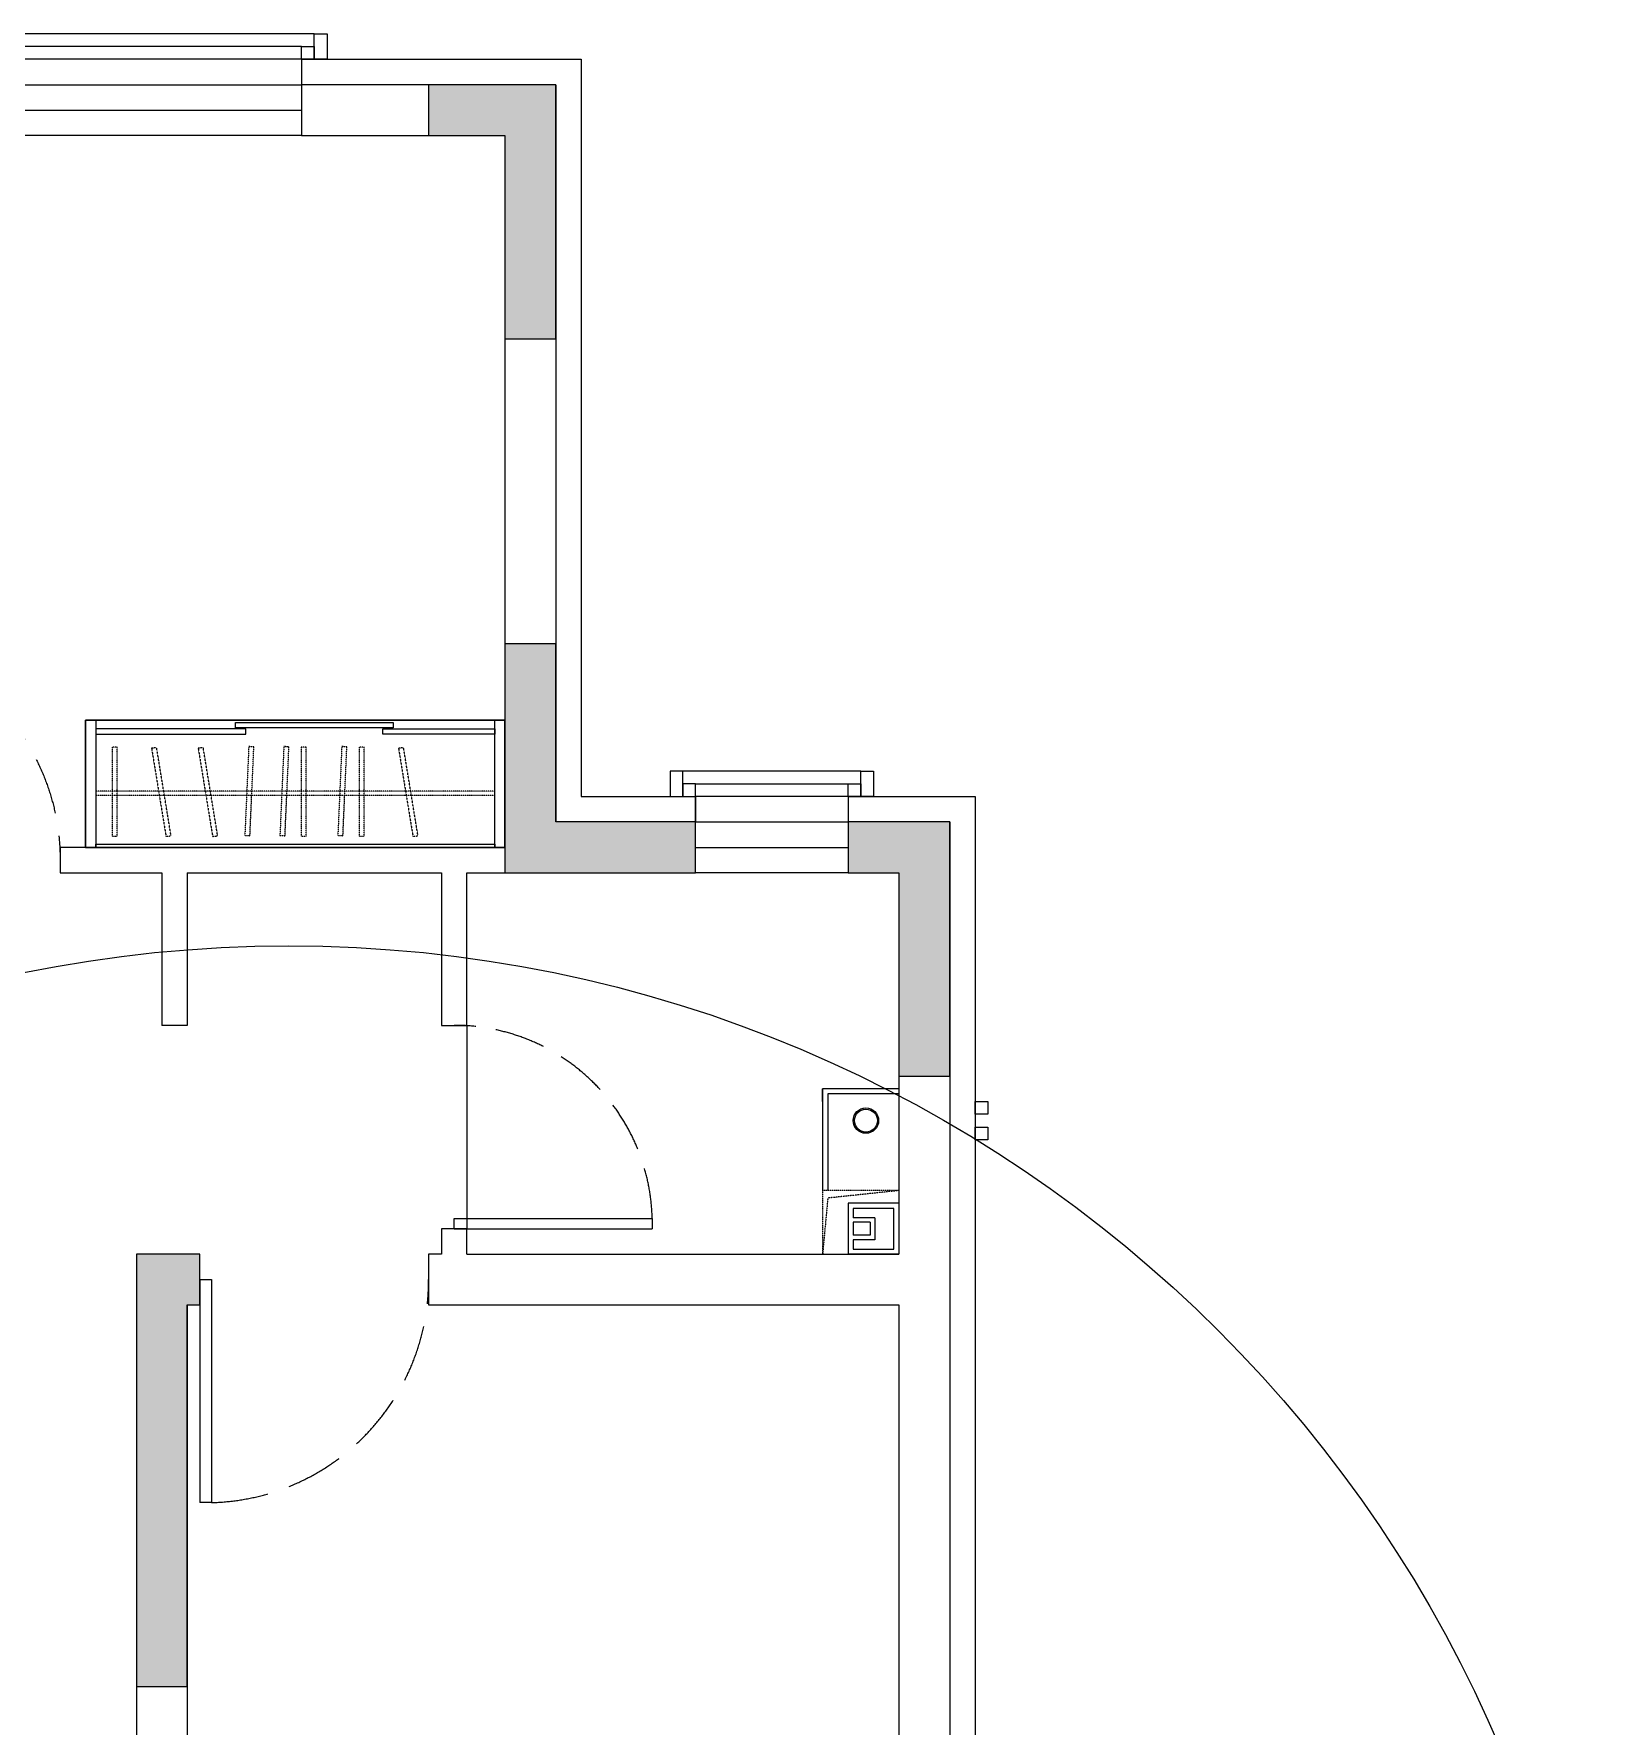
# Model space of a CAD drawing. Header units: millimetres. Extents: x -28014 to 297841, y -81741 to 47579.
# Drawn here: x 291663 to 297841, y -48093 to -41436 of the extents above; entities that cross this region are included whole.
import ezdxf

# ---------------------------------------------------------------- set-up
doc = ezdxf.new("R2010")
doc.units = ezdxf.units.MM
doc.header["$MEASUREMENT"] = 0
for name, pattern in [('__DASH', [0.35, 0.25, -0.1]), ('B1户型卧室平面图$0$DASH', [0.35, 0.25, -0.1]), ('DASH', [0.35, 0.25, -0.1])]:
    doc.linetypes.add(name, pattern=pattern)
for name, color, linetype in [('A-楼面-下部', 23, 'Continuous'), ('A-楼面-厨卫', 6, 'Continuous'), ('A-楼面-家具', 8, 'Continuous'), ('A-楼面-装饰', 41, 'Continuous'), ('AR9-剪力墙（柱）填充', 250, 'Continuous'), ('AR9-剪力墙（柱）线', 6, 'Continuous'), ('AR9-墙线', 160, 'Continuous'), ('AR9-建筑幕墙（窗）', 12, 'Continuous'), ('AR9-建筑给排水（立管）', 4, 'Continuous'), ('FC-平面高差线', 144, 'Continuous'), ('FF-活动家具', 51, 'Continuous'), ('FF-门', 20, 'Continuous'), ('FF-门套', 20, 'Continuous'), ('SURFACE', 6, 'Continuous'), ('装饰', 152, 'Continuous')]:
    doc.layers.add(name, color=color, linetype=linetype)

# ---------------------------------------------------------------- blocks, each defined once
blk = doc.blocks.new('$DorLib2D$00000001')
for p, q in [((0.45, 0.975), (0.5, 0.975)), ((0.45, 0), (0.45, 0.975)), ((0.5, 0), (0.5, 0.975)), ((0.5, 0), (0.45, 0))]:
    blk.add_line(p, q)
at = {"color": 8, "linetype": '__DASH', "lineweight": 13}
blk.add_arc((0.475, 0), 0.975, 91.46928, 180, dxfattribs=at)
blk = doc.blocks.new('$WINLIB2D$00000001')
at = {"color": 0}
for points in [[(-0.5, 0.5), (-0.5, -0.5)], [(-0.5, 0.5), (0.5, 0.5)], [(0.5, -0.5), (0.5, 0.5)], [(0.5, 0.1667), (-0.5, 0.1667)], [(0.5, -0.1667), (-0.5, -0.1667)], [(-0.5, -0.5), (0.5, -0.5)]]:
    blk.add_lwpolyline(points, dxfattribs=at)
blk = doc.blocks.new('fj4')
at = {"layer": 'AR9-墙线', "ltscale": 10, "extrusion": (0, 0, -1)}
for p, q in [((0, 200), (200, 200)), ((0, 200), (0, 0)), ((200, 200), (200, 0)), ((95, 143.1), (180, 143.1)), ((95, 143.1), (95, 56.9)), ((112.5, 125.6), (180, 125.6)), ((112.5, 125.6), (112.5, 74.4)), ((112.5, 74.4), (180, 74.4)), ((95, 56.9), (180, 56.9)), ((0, 0), (200, 0))]:
    blk.add_line(p, q, dxfattribs=at)
at = {"layer": 'AR9-墙线', "ltscale": 10}
blk.add_line((180, 125.6), (180, 74.4), dxfattribs=at)
at = {"layer": 'AR9-墙线', "linetype": 'DASH', "ltscale": 0.5}
for points in [[(0, 250), (300, 250), (300, 0)], [(0, 250), (279.5, 220.6), (300, 0)]]:
    blk.add_lwpolyline(points, dxfattribs=at)
at = {"layer": 'AR9-墙线', "ltscale": 10}
blk.add_lwpolyline([(180, 56.9), (180, 20), (20, 20), (20, 180), (180, 180), (180, 143.1)], dxfattribs=at)

msp = doc.modelspace()

# ---------------------------------------------------------------- hatches: boundary and pattern name
at = {"layer": 'AR9-剪力墙（柱）填充'}
for points in [[(293516.111, -41836.191), (293516.111, -42636.191), (293716.111, -42636.191), (293716.111, -41636.191), (293216.111, -41636.191), (293216.111, -41836.191)], [(294266.11, -44736.191), (294266.11, -44536.191), (293716.111, -44536.191), (293716.111, -43836.191), (293516.111, -43836.191), (293516.111, -44736.191)], [(294866.112, -44736.191), (295066.112, -44736.191), (295066.112, -45536.191), (295266.112, -45536.191), (295266.112, -44536.191), (294866.112, -44536.191)], [(292266.111, -47936.191), (292266.111, -46436.191), (292316.111, -46436.191), (292316.111, -46236.191), (292066.111, -46236.191), (292066.111, -47936.191)]]:
    msp.add_hatch(color=256, dxfattribs=at).paths.add_polyline_path(points)

# ---------------------------------------------------------------- linework, layer by layer
at = {"layer": 'A-楼面-下部', "ltscale": 0.01}
for points in [[(292766.112, -41436.191), (290866.112, -41436.191)], [(294916.112, -44336.191), (294216.112, -44336.191)]]:
    msp.add_lwpolyline(points, dxfattribs=at)
at = {"layer": 'A-楼面-厨卫'}
msp.add_lwpolyline([(294766.111, -45636.191), (294766.111, -45586.191)], dxfattribs=at)
at = {"layer": 'A-楼面-家具', "color": 8, "linetype": 'Continuous'}
for p, q in [((291866.111, -44636.191), (291866.111, -44136.191)), ((291866.111, -44136.191), (291906.111, -44136.191)), ((291906.111, -44136.191), (291906.111, -44636.191)), ((292496.111, -44169.525), (291906.111, -44169.525)), ((291906.111, -44169.525), (291906.111, -44190.358)), ((291906.111, -44190.358), (292496.111, -44190.358)), ((292456.111, -44165.358), (292456.111, -44144.525)), ((292456.111, -44144.525), (293076.111, -44144.525)), ((293076.111, -44165.358), (292456.111, -44165.358)), ((292496.111, -44190.358), (292496.111, -44169.525)), ((293036.111, -44190.358), (293036.111, -44169.525)), ((293036.111, -44169.525), (293476.111, -44169.525)), ((293476.111, -44190.358), (293036.111, -44190.358)), ((293076.111, -44144.525), (293076.111, -44165.358)), ((293476.111, -44636.191), (293476.111, -44136.191)), ((293476.111, -44136.191), (293516.111, -44136.191)), ((293476.111, -44169.525), (293476.111, -44190.358)), ((293516.111, -44136.191), (293516.111, -44636.191)), ((291906.111, -44636.191), (291866.111, -44636.191)), ((293516.111, -44636.191), (293476.111, -44636.191))]:
    msp.add_line(p, q, dxfattribs=at)
at = {"layer": 'A-楼面-家具', "color": 8}
for p, q in [((291866.111, -44136.191), (291866.111, -44636.191)), ((293516.111, -44136.191), (291866.111, -44136.191)), ((293516.111, -44636.191), (293516.111, -44136.191)), ((291866.111, -44636.191), (293516.111, -44636.191)), ((291906.111, -44636.191), (291906.111, -44623.691)), ((291906.111, -44623.691), (293476.111, -44623.691)), ((293476.111, -44636.191), (291906.111, -44636.191)), ((293476.111, -44623.691), (293476.111, -44636.191))]:
    msp.add_line(p, q, dxfattribs=at)
at = {"layer": 'A-楼面-家具'}
for p, q in [((291866.111, -44136.191), (293516.111, -44136.191)), ((291866.111, -44636.191), (291866.111, -44136.191)), ((293516.111, -44136.191), (293516.111, -44636.191)), ((293516.111, -44636.191), (291866.111, -44636.191))]:
    msp.add_line(p, q, dxfattribs=at)
at = {"layer": 'A-楼面-家具', "color": 8, "linetype": 'B1户型卧室平面图$0$DASH', "ltscale": 0.5}
for p, q in [((291990.771, -44242.376), (291970.771, -44242.376)), ((291970.771, -44242.376), (291970.771, -44592.376)), ((291990.771, -44592.376), (291990.771, -44242.376)), ((292145.682, -44243.984), (292125.866, -44246.239)), ((292125.866, -44246.239), (292182.686, -44593.021)), ((292202.502, -44590.767), (292145.682, -44243.984)), ((292329.103, -44243.984), (292309.287, -44246.239)), ((292309.287, -44246.239), (292366.107, -44593.021)), ((292385.923, -44590.767), (292329.103, -44243.984)), ((292508.341, -44239.862), (292492.835, -44589.623)), ((292528.328, -44240.477), (292508.341, -44239.862)), ((292512.822, -44590.239), (292528.328, -44240.477)), ((292646.347, -44239.862), (292630.841, -44589.623)), ((292666.333, -44240.477), (292646.347, -44239.862)), ((292650.827, -44590.239), (292666.333, -44240.477)), ((292734.478, -44242.376), (292714.478, -44242.376)), ((292714.478, -44242.376), (292714.478, -44592.376)), ((292734.478, -44592.376), (292734.478, -44242.376)), ((292874.262, -44239.862), (292858.756, -44589.623)), ((292894.248, -44240.477), (292874.262, -44239.862)), ((292878.742, -44590.239), (292894.248, -44240.477)), ((292962.393, -44242.376), (292942.393, -44242.376)), ((292942.393, -44242.376), (292942.393, -44592.376)), ((292962.393, -44592.376), (292962.393, -44242.376)), ((293117.304, -44243.984), (293097.488, -44246.239)), ((293097.488, -44246.239), (293154.307, -44593.021)), ((293174.124, -44590.767), (293117.304, -44243.984)), ((293476.111, -44415.358), (291906.111, -44415.358)), ((293476.111, -44432.025), (291906.111, -44432.025)), ((291970.771, -44592.376), (291990.771, -44592.376)), ((292182.686, -44593.021), (292202.502, -44590.767)), ((292366.107, -44593.021), (292385.923, -44590.767)), ((292492.835, -44589.623), (292512.822, -44590.239)), ((292630.841, -44589.623), (292650.827, -44590.239)), ((292714.478, -44592.376), (292734.478, -44592.376)), ((292858.756, -44589.623), (292878.742, -44590.239)), ((292942.393, -44592.376), (292962.393, -44592.376)), ((293154.307, -44593.021), (293174.124, -44590.767))]:
    msp.add_line(p, q, dxfattribs=at)
at = {"layer": 'A-楼面-装饰', "ltscale": 0.01}
for points in [[(292716.112, -41486.191), (290916.112, -41486.191)], [(294266.111, -44386.191), (294866.111, -44386.191)]]:
    msp.add_lwpolyline(points, dxfattribs=at)
at = {"layer": 'AR9-剪力墙（柱）线'}
for p, q in [((293716.111, -41636.191), (293216.111, -41636.191)), ((293216.111, -41636.191), (293216.111, -41836.191)), ((293716.111, -42636.191), (293716.111, -41636.191)), ((293216.111, -41836.191), (293516.111, -41836.191)), ((293516.111, -41836.191), (293516.111, -42636.191)), ((293516.111, -42636.191), (293716.111, -42636.191)), ((293716.111, -43836.191), (293516.111, -43836.191)), ((293516.111, -43836.191), (293516.111, -44736.191)), ((293716.111, -44536.191), (293716.111, -43836.191)), ((294266.11, -44536.191), (293716.111, -44536.191)), ((294266.11, -44736.191), (294266.11, -44536.191)), ((295266.112, -44536.191), (294866.112, -44536.191)), ((294866.112, -44536.191), (294866.112, -44736.191)), ((295266.112, -45536.191), (295266.112, -44536.191)), ((293516.111, -44736.191), (294266.11, -44736.191)), ((294866.112, -44736.191), (295066.112, -44736.191)), ((295066.112, -44736.191), (295066.112, -45536.191)), ((295066.112, -45536.191), (295266.112, -45536.191)), ((292316.111, -46236.191), (292066.111, -46236.191)), ((292066.111, -46236.191), (292066.111, -47936.191)), ((292316.111, -46436.191), (292316.111, -46236.191)), ((292266.111, -47936.191), (292266.111, -46436.191)), ((292266.111, -46436.191), (292316.111, -46436.191)), ((292066.111, -47936.191), (292266.111, -47936.191))]:
    msp.add_line(p, q, dxfattribs=at)
at = {"layer": 'AR9-墙线'}
for p, q in [((293716.111, -41636.191), (292716.111, -41636.191)), ((292716.111, -41636.191), (292716.111, -41836.191)), ((293716.111, -41636.191), (293716.111, -44536.191)), ((292716.111, -41836.191), (293516.111, -41836.191)), ((293516.111, -41836.191), (293516.111, -44636.191)), ((294266.111, -44536.191), (293716.111, -44536.191)), ((294266.111, -44736.191), (294266.111, -44536.191)), ((295266.111, -44536.191), (294866.111, -44536.191)), ((294866.111, -44536.191), (294866.111, -44736.191)), ((295266.111, -44536.191), (295266.111, -46336.191)), ((292166.111, -44636.191), (291766.111, -44636.191)), ((291766.111, -44636.191), (291766.111, -44736.191)), ((292166.111, -44636.191), (293366.111, -44636.191)), ((293366.111, -44636.191), (293516.111, -44636.191)), ((291766.111, -44736.191), (292166.111, -44736.191)), ((292166.111, -44736.191), (292166.111, -45336.191)), ((292266.111, -44736.191), (292266.111, -45336.191)), ((292266.111, -44736.191), (293266.111, -44736.191)), ((293266.111, -44736.191), (293266.111, -45336.191)), ((293366.111, -45336.191), (293366.111, -44736.191)), ((293366.111, -44736.191), (293616.111, -44736.191)), ((293616.111, -44736.191), (294266.111, -44736.191)), ((294866.111, -44736.191), (295066.111, -44736.191)), ((295066.111, -44736.191), (295066.111, -46236.191)), ((292266.111, -45336.191), (292166.111, -45336.191)), ((293266.111, -45336.191), (293366.111, -45336.191)), ((293366.111, -46136.191), (293266.111, -46136.191)), ((293266.111, -46136.191), (293266.111, -46236.191)), ((293366.111, -46236.191), (293366.111, -46136.191)), ((292066.111, -46236.191), (292066.111, -49236.191)), ((292316.111, -46236.191), (292066.111, -46236.191)), ((292316.111, -46436.191), (292316.111, -46236.191)), ((293266.111, -46236.191), (293216.111, -46236.191)), ((293216.111, -46236.191), (293216.111, -46436.191)), ((293366.111, -46236.191), (295066.111, -46236.191)), ((295266.111, -46336.191), (295266.111, -50786.191)), ((292266.111, -46436.191), (292266.111, -49336.191)), ((292266.111, -46436.191), (292316.111, -46436.191)), ((293216.111, -46436.191), (293366.111, -46436.191)), ((293366.111, -46436.191), (295066.111, -46436.191)), ((295066.111, -46436.191), (295066.111, -50586.191))]:
    msp.add_line(p, q, dxfattribs=at)
for points in [[(295066.111, -45586.191), (294766.111, -45586.191), (294766.111, -45986.191)], [(295066.111, -45606.191), (294786.111, -45606.191), (294786.111, -45986.191)]]:
    msp.add_lwpolyline(points, dxfattribs=at)
at = {"layer": 'AR9-建筑给排水（立管）'}
for centre, radius in [((294936.111, -45710.9), 50), ((294936.611, -45710.9), 50), ((294936.611, -45710.9), 45)]:
    msp.add_circle(centre, radius, dxfattribs=at)
at = {"layer": 'FC-平面高差线', "color": 144}
msp.add_line((293366.111, -45336.191), (293366.111, -46136.191), dxfattribs=at)
msp.add_lwpolyline([(295266.112, -44436.191), (295366.112, -44436.191), (295366.112, -50886.191), (295266.112, -50886.191)], dxfattribs=at)
at = {"layer": 'FF-活动家具'}
msp.add_line((292066.111, -46236.191), (292066.111, -48886.191), dxfattribs=at)
at = {"layer": 'FF-门套'}
msp.add_circle((292666.111, -50198.692), 5175.166, dxfattribs=at)
at = {"layer": 'SURFACE'}
for p, q in [((292716.111, -41536.191), (292716.111, -41636.191)), ((292716.111, -41536.191), (293816.111, -41536.191)), ((293816.111, -41536.191), (293816.111, -44436.191)), ((293816.111, -44436.191), (294266.111, -44436.191)), ((294266.111, -44436.191), (294266.111, -44536.191)), ((294866.111, -44436.191), (294866.111, -44536.191)), ((294866.111, -44436.191), (295266.111, -44436.191))]:
    msp.add_line(p, q, dxfattribs=at)
at = {"layer": '装饰'}
for points in [[(292816.111, -41436.191), (292816.111, -41536.191), (292766.111, -41536.191), (292766.111, -41436.191)], [(292766.111, -41536.191), (292716.111, -41536.191), (292716.111, -41486.191), (292766.111, -41486.191)], [(294166.111, -44336.191), (294166.111, -44436.191), (294216.111, -44436.191), (294216.111, -44336.191)], [(294216.111, -44436.191), (294266.111, -44436.191), (294266.111, -44386.191), (294216.111, -44386.191)], [(294916.111, -44436.191), (294866.111, -44436.191), (294866.111, -44386.191), (294916.111, -44386.191)], [(294966.111, -44336.191), (294966.111, -44436.191), (294916.111, -44436.191), (294916.111, -44336.191)], [(295416.112, -45686.191), (295366.112, -45686.191), (295366.112, -45636.191), (295416.112, -45636.191)], [(295416.112, -45786.191), (295366.112, -45786.191), (295366.112, -45736.191), (295416.112, -45736.191)]]:
    msp.add_lwpolyline(points, close=True, dxfattribs=at)

# ---------------------------------------------------------------- block references
at = {"layer": 'AR9-建筑幕墙（窗）', "xscale": -1800, "yscale": 300, "zscale": -1800}
msp.add_blockref('$WINLIB2D$00000001', (291816.111, -41686.191), dxfattribs=at)
at = {"layer": 'FF-活动家具', "xscale": -1}
msp.add_blockref('fj4', (295066.111, -46236.192), dxfattribs=at)
at = {"layer": 'FF-门'}
for name, p, xscale, yscale, zscale in [('$DorLib2D$00000001', (291316.111, -44686.191), -900, 900, -900), ('$WINLIB2D$00000001', (294566.111, -44586.191), -599.9999999616994, 300, -599.9999999616994)]:
    msp.add_blockref(name, p, dxfattribs=dict(at, xscale=xscale, yscale=yscale, zscale=zscale))
for p, xscale, yscale, zscale, rotation in [((293316.111, -45736.191), 800, 800, 800, 270.0000000000078), ((292766.111, -46336.191), -899.9999999999998, -899.9999999999998, -899.9999999999998, 7.483803976526815e-07)]:
    msp.add_blockref('$DorLib2D$00000001', p, dxfattribs=dict(at, xscale=xscale, yscale=yscale, zscale=zscale, rotation=rotation))

doc.saveas('drawing.dxf')
